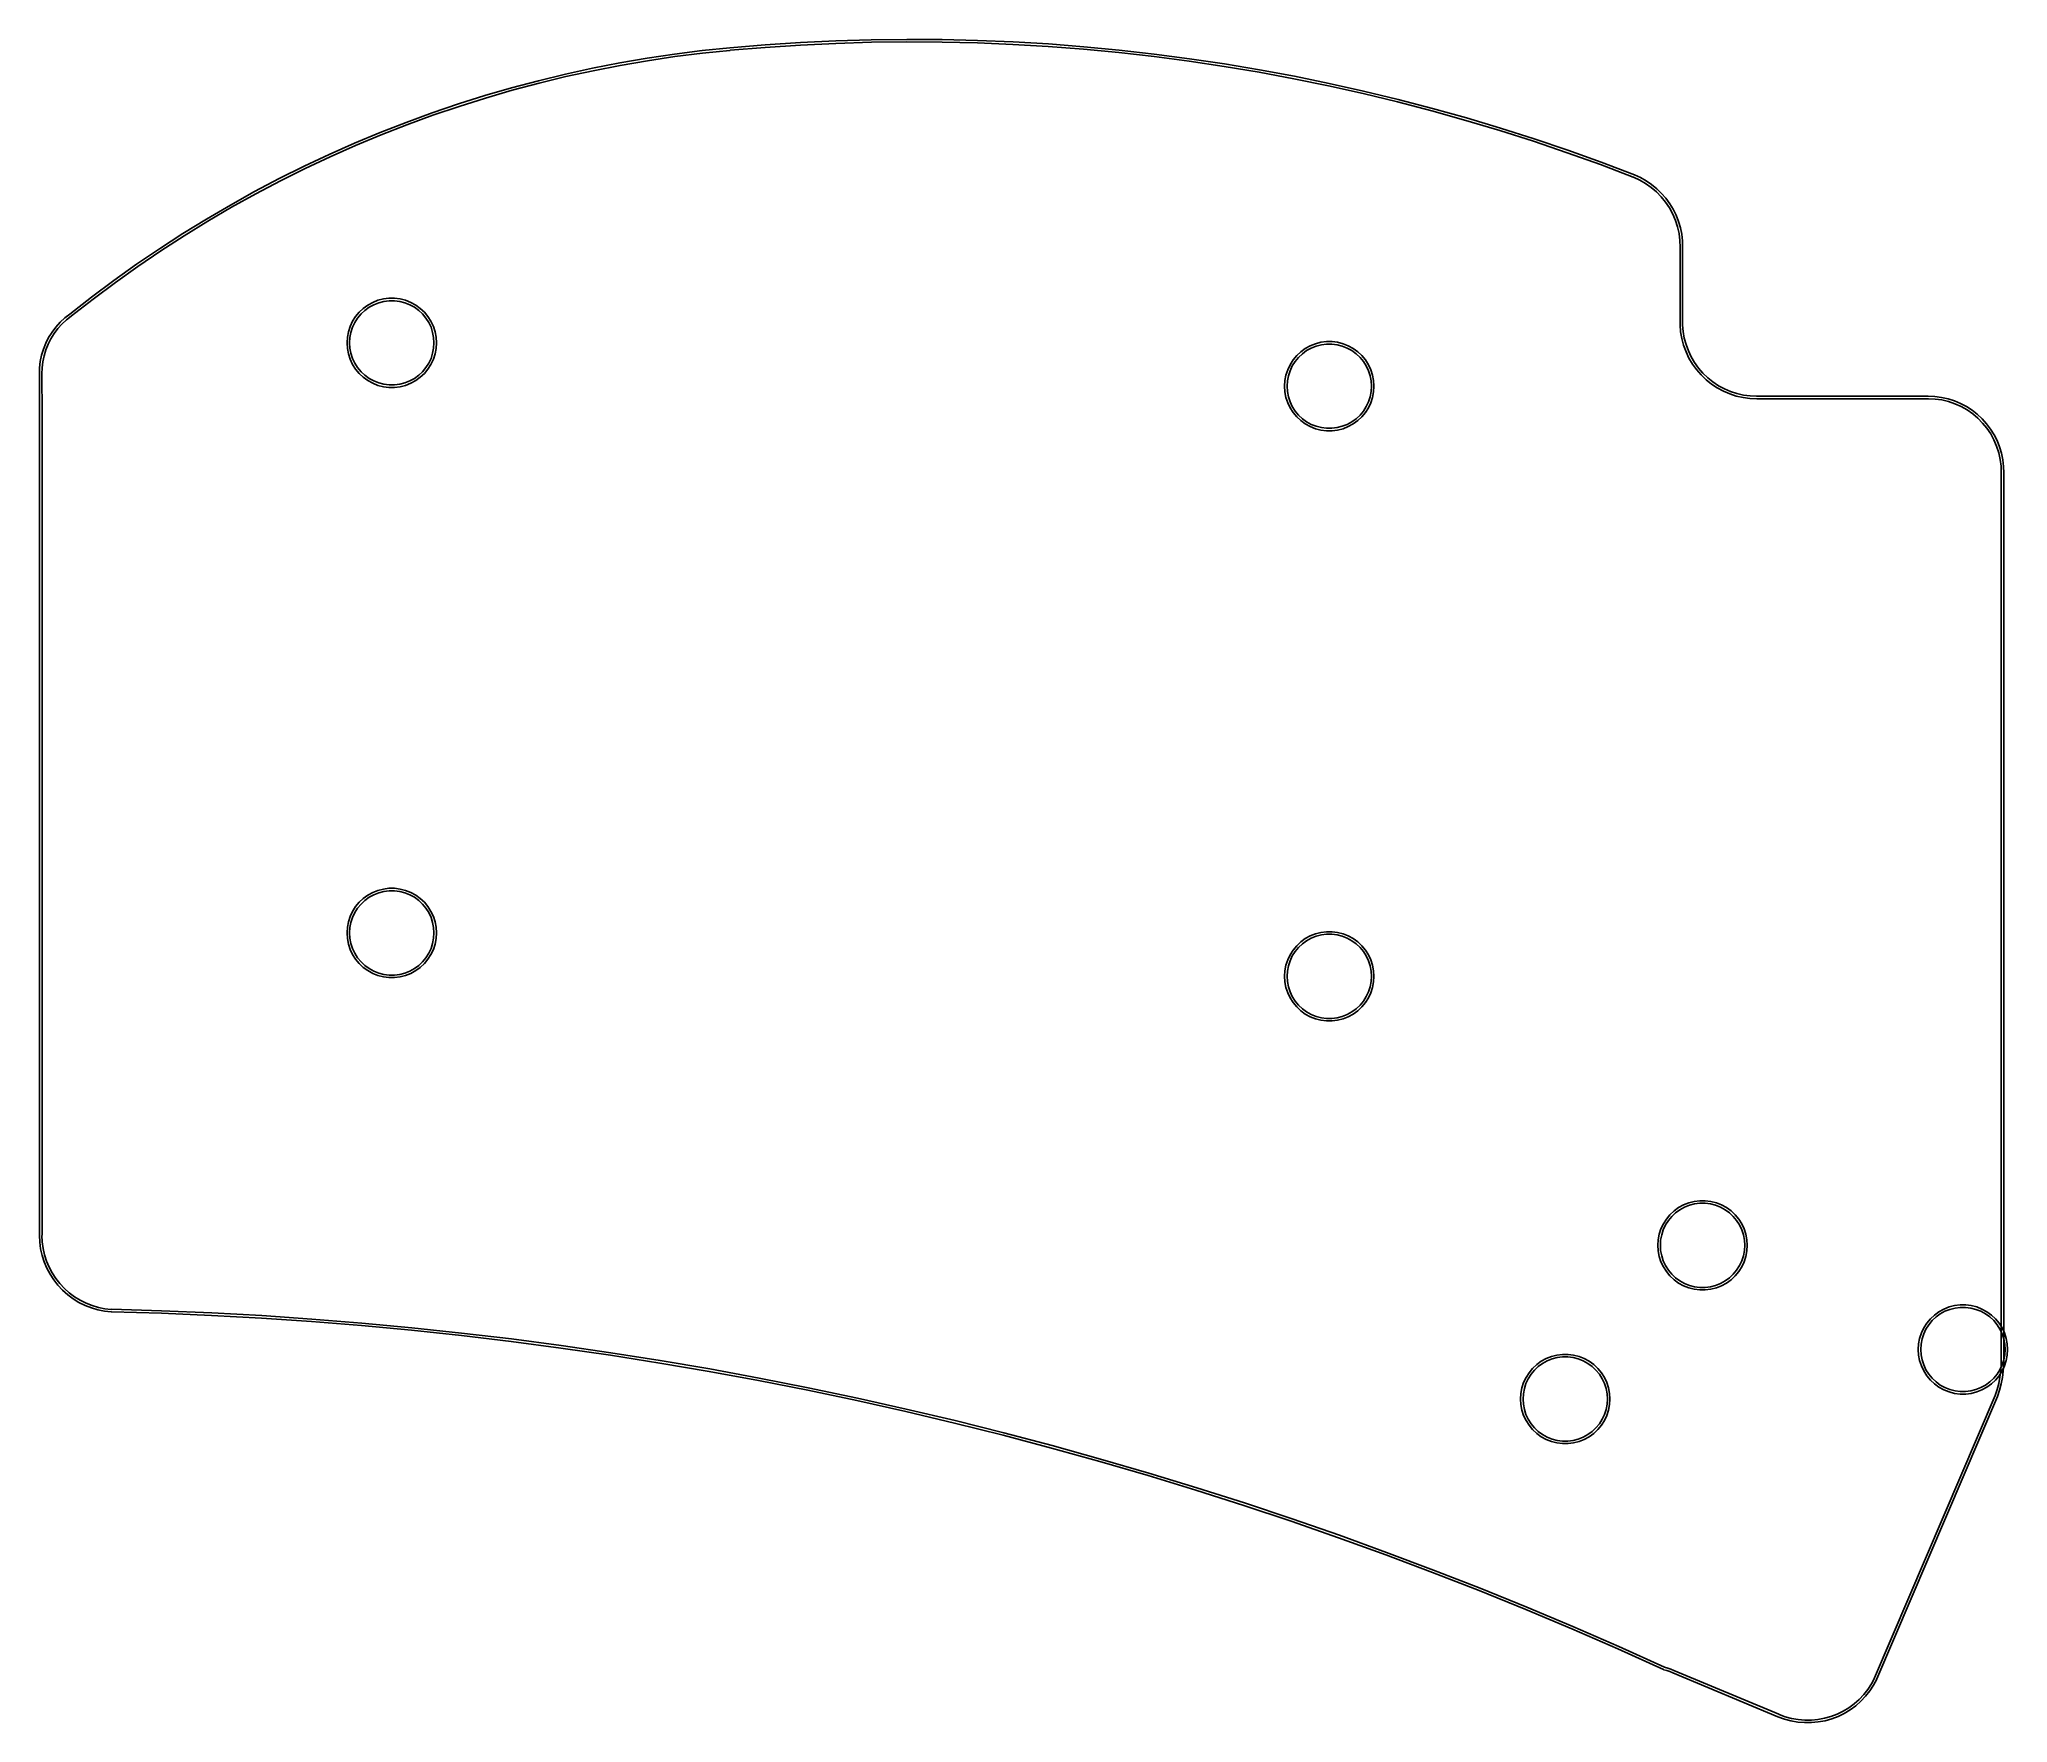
# Model space of a CAD drawing. Extents: x 89 to 202, y -135 to -38.
import ezdxf

# ---------------------------------------------------------------- set-up
doc = ezdxf.new("R2010")
doc.units = 0
doc.layers.add('BLACK', color=7, linetype='CONTINUOUS')

msp = doc.modelspace()

# ---------------------------------------------------------------- linework, layer by layer
at = {"layer": 'BLACK', "linetype": 'CONTINUOUS'}
for p, q in [((126.877, -38.6648), (128.468, -38.5003)), ((128.468, -38.5003), (130.503, -38.3303)), ((128.468, -38.5003), (128.468, -38.5003)), ((128.468, -38.5003), (128.468, -38.5003)), ((128.468, -38.5003), (128.468, -38.5003)), ((128.468, -38.5003), (128.468, -38.5003)), ((128.468, -38.5003), (128.468, -38.5003)), ((130.514, -38.4754), (128.495, -38.644)), ((130.503, -38.3303), (132.541, -38.1966)), ((132.549, -38.3419), (130.514, -38.4754)), ((132.541, -38.1966), (134.58, -38.0993)), ((134.586, -38.2447), (132.549, -38.3419)), ((134.58, -38.0993), (136.621, -38.0384)), ((136.624, -38.1838), (134.586, -38.2447)), ((136.621, -38.0384), (138.663, -38.0138)), ((138.663, -38.1593), (136.624, -38.1838)), ((138.663, -38.0138), (140.705, -38.0257)), ((140.703, -38.1711), (138.663, -38.1593)), ((142.742, -38.2194), (140.703, -38.1711)), ((140.705, -38.0257), (142.746, -38.074)), ((144.779, -38.3039), (142.742, -38.2194)), ((142.746, -38.074), (144.786, -38.1587)), ((146.815, -38.4248), (144.779, -38.3039)), ((144.786, -38.1587), (146.825, -38.2797)), ((148.848, -38.582), (146.815, -38.4248)), ((146.825, -38.2797), (148.861, -38.4371)), ((148.861, -38.4371), (150.893, -38.6308)), ((119, -40.0202), (120.563, -39.6785)), ((120.563, -39.6785), (122.133, -39.372)), ((122.159, -39.5151), (120.592, -39.821)), ((122.133, -39.372), (123.709, -39.1008)), ((123.732, -39.2445), (122.159, -39.5151)), ((123.709, -39.1008), (125.291, -38.865)), ((125.31, -39.0092), (123.732, -39.2445)), ((125.291, -38.865), (126.877, -38.6648)), ((126.894, -38.8094), (125.31, -39.0092)), ((128.468, -38.6466), (126.894, -38.8094)), ((128.482, -38.6497), (128.468, -38.6466)), ((128.495, -38.644), (128.482, -38.6497)), ((128.482, -38.6497), (128.482, -38.6497)), ((128.482, -38.6497), (128.482, -38.6497)), ((150.878, -38.7754), (148.848, -38.582)), ((152.905, -39.005), (150.878, -38.7754)), ((150.893, -38.6308), (152.922, -38.8606)), ((154.927, -39.2707), (152.905, -39.005)), ((152.922, -38.8606), (154.947, -39.1267)), ((156.944, -39.5724), (154.927, -39.2707)), ((154.947, -39.1267), (156.966, -39.4287)), ((158.955, -39.91), (156.944, -39.5724)), ((156.966, -39.4287), (158.98, -39.7668)), ((114.365, -41.2544), (115.901, -40.8083)), ((115.901, -40.8083), (117.446, -40.3969)), ((117.482, -40.5379), (115.94, -40.9485)), ((117.446, -40.3969), (119, -40.0202)), ((119.033, -40.162), (117.482, -40.5379)), ((120.592, -39.821), (119.033, -40.162)), ((160.96, -40.2834), (158.955, -39.91)), ((158.98, -39.7668), (160.988, -40.1407)), ((162.958, -40.6925), (160.96, -40.2834)), ((160.988, -40.1407), (162.988, -40.5503)), ((164.948, -41.1372), (162.958, -40.6925)), ((162.988, -40.5503), (164.981, -40.9956)), ((111.325, -42.2494), (112.839, -41.7348)), ((112.885, -41.8731), (111.373, -42.3866)), ((112.839, -41.7348), (114.365, -41.2544)), ((114.407, -41.3937), (112.885, -41.8731)), ((115.94, -40.9485), (114.407, -41.3937)), ((166.93, -41.6173), (164.948, -41.1372)), ((164.981, -40.9956), (166.966, -41.4763)), ((168.903, -42.1327), (166.93, -41.6173)), ((166.966, -41.4763), (168.941, -41.9923)), ((108.333, -43.3798), (109.823, -42.7978)), ((109.874, -42.9339), (108.387, -43.5147)), ((109.823, -42.7978), (111.325, -42.2494)), ((111.373, -42.3866), (109.874, -42.9339)), ((170.867, -42.6831), (168.903, -42.1327)), ((168.941, -41.9923), (170.907, -42.5435)), ((172.82, -43.2685), (170.867, -42.6831)), ((170.907, -42.5435), (172.863, -43.1296)), ((105.395, -44.6433), (106.857, -43.995)), ((106.914, -44.1287), (105.455, -44.7757)), ((106.857, -43.995), (108.333, -43.3798)), ((108.387, -43.5147), (106.914, -44.1287)), ((174.763, -43.8887), (172.82, -43.2685)), ((172.863, -43.1296), (174.809, -43.7505)), ((176.695, -44.5434), (174.763, -43.8887)), ((174.809, -43.7505), (176.743, -44.406)), ((102.516, -46.0375), (103.948, -45.3242)), ((103.948, -45.3242), (105.395, -44.6433)), ((105.455, -44.7757), (104.011, -45.4552)), ((178.614, -45.2324), (176.695, -44.5434)), ((176.743, -44.406), (178.664, -45.0959)), ((180.508, -45.9505), (178.614, -45.2324)), ((178.664, -45.0959), (180.574, -45.82)), ((101.101, -46.7826), (102.516, -46.0375)), ((102.582, -46.167), (101.17, -46.9106)), ((104.011, -45.4552), (102.582, -46.167)), ((180.518, -45.9594), (180.508, -45.9505)), ((180.519, -45.9594), (180.518, -45.9594)), ((180.519, -45.9598), (180.519, -45.9594)), ((180.532, -45.9605), (180.519, -45.9598)), ((180.88, -46.1211), (180.532, -45.9605)), ((180.574, -45.82), (180.574, -45.82)), ((180.574, -45.82), (180.574, -45.82)), ((180.574, -45.82), (180.574, -45.8204)), ((180.574, -45.8204), (180.575, -45.8204)), ((180.575, -45.8204), (180.921, -45.9786)), ((181.224, -46.3194), (180.88, -46.1211)), ((180.921, -45.9786), (181.253, -46.1657)), ((181.548, -46.5485), (181.224, -46.3194)), ((181.253, -46.1657), (181.567, -46.3805)), ((181.567, -46.3805), (181.862, -46.6213)), ((98.3227, -48.3674), (99.7029, -47.5594)), ((99.7029, -47.5594), (101.101, -46.7826)), ((101.17, -46.9106), (99.775, -47.6858)), ((181.849, -46.8065), (181.548, -46.5485)), ((182.126, -47.091), (181.849, -46.8065)), ((181.862, -46.6213), (182.136, -46.8865)), ((182.375, -47.3997), (182.126, -47.091)), ((182.136, -46.8865), (182.385, -47.174)), ((182.595, -47.73), (182.375, -47.3997)), ((182.385, -47.174), (182.61, -47.4818)), ((182.61, -47.4818), (182.807, -47.8076)), ((96.9609, -49.2061), (98.3227, -48.3674)), ((98.3976, -48.4921), (97.0386, -49.3291)), ((99.775, -47.6858), (98.3976, -48.4921)), ((182.783, -48.0792), (182.595, -47.73)), ((182.939, -48.4441), (182.783, -48.0792)), ((182.807, -47.8076), (182.976, -48.1491)), ((183.06, -48.8219), (182.939, -48.4441)), ((182.976, -48.1491), (183.114, -48.5037)), ((183.114, -48.5037), (183.223, -48.8689)), ((95.6183, -50.0752), (96.9609, -49.2061)), ((97.0386, -49.3291), (95.6988, -50.1965)), ((183.146, -49.2091), (183.06, -48.8219)), ((183.196, -49.6027), (183.146, -49.2091)), ((183.209, -49.9782), (183.196, -49.6027)), ((183.223, -48.8689), (183.299, -49.2419)), ((183.299, -49.2419), (183.344, -49.6202)), ((183.344, -49.6202), (183.356, -49.9998)), ((92.9934, -51.9027), (94.2956, -50.9742)), ((94.2956, -50.9742), (95.6183, -50.0752)), ((95.6988, -50.1965), (94.3788, -51.0936)), ((183.206, -49.9983), (183.209, -49.9782)), ((183.206, -49.9992), (183.206, -49.9983)), ((183.206, -49.9994), (183.206, -49.9992)), ((183.206, -50), (183.206, -49.9994)), ((183.206, -54.4656), (183.206, -50)), ((183.356, -49.9998), (183.356, -50)), ((183.356, -50), (183.356, -54.4656)), ((91.7123, -52.8601), (92.9934, -51.9027)), ((93.0792, -52.0202), (91.8008, -52.9757)), ((94.3788, -51.0936), (93.0792, -52.0202)), ((90.4531, -53.8461), (91.7123, -52.8601)), ((91.8008, -52.9757), (90.5546, -53.9515)), ((107.62, -53.3259), (107.904, -53.1701)), ((107.904, -53.1701), (108.204, -53.051)), ((108.249, -53.1891), (107.965, -53.3015)), ((108.204, -53.051), (108.517, -52.9706)), ((108.545, -53.1132), (108.249, -53.1891)), ((108.517, -52.9706), (108.838, -52.9301)), ((108.847, -53.075), (108.545, -53.1132)), ((108.838, -52.9301), (109.162, -52.9301)), ((109.153, -53.075), (108.847, -53.075)), ((109.455, -53.1132), (109.153, -53.075)), ((109.162, -52.9301), (109.483, -52.9706)), ((109.751, -53.1891), (109.455, -53.1132)), ((109.483, -52.9706), (109.796, -53.051)), ((110.035, -53.3015), (109.751, -53.1891)), ((109.796, -53.051), (110.096, -53.1701)), ((110.096, -53.1701), (110.38, -53.3259)), ((89.6505, -54.5882), (89.8969, -54.3163)), ((90.0006, -54.4191), (89.7629, -54.6814)), ((89.8969, -54.3163), (90.1664, -54.0674)), ((90.2606, -54.179), (90.0006, -54.4191)), ((90.1664, -54.0674), (90.4529, -53.8464)), ((90.5326, -53.9693), (90.2606, -54.179)), ((90.4529, -53.8464), (90.4531, -53.8461)), ((90.4531, -53.8461), (90.4531, -53.8461)), ((90.5431, -53.966), (90.5326, -53.9693)), ((90.5446, -53.9641), (90.5431, -53.966)), ((90.5469, -53.9632), (90.5446, -53.9641)), ((90.5546, -53.9515), (90.5469, -53.9632)), ((106.606, -54.5521), (106.744, -54.2595)), ((106.871, -54.3294), (106.741, -54.6055)), ((106.744, -54.2595), (106.917, -53.9865)), ((107.034, -54.0718), (106.871, -54.3294)), ((106.917, -53.9865), (107.123, -53.7373)), ((107.229, -53.8367), (107.034, -54.0718)), ((107.123, -53.7373), (107.359, -53.5159)), ((107.451, -53.6278), (107.229, -53.8367)), ((107.359, -53.5159), (107.62, -53.3259)), ((107.698, -53.4485), (107.451, -53.6278)), ((107.965, -53.3015), (107.698, -53.4485)), ((110.302, -53.4485), (110.035, -53.3015)), ((110.549, -53.6278), (110.302, -53.4485)), ((110.38, -53.3259), (110.641, -53.5159)), ((110.771, -53.8367), (110.549, -53.6278)), ((110.641, -53.5159), (110.877, -53.7373)), ((110.966, -54.0718), (110.771, -53.8367)), ((110.877, -53.7373), (111.083, -53.9865)), ((111.129, -54.3294), (110.966, -54.0718)), ((111.083, -53.9865), (111.256, -54.2595)), ((111.259, -54.6055), (111.129, -54.3294)), ((111.256, -54.2595), (111.394, -54.5521)), ((88.9319, -55.8595), (89.0684, -55.519)), ((89.0684, -55.519), (89.2346, -55.1919)), ((89.3618, -55.2638), (89.2015, -55.5793)), ((89.2346, -55.1919), (89.4291, -54.8808)), ((89.5494, -54.9637), (89.3618, -55.2638)), ((89.4291, -54.8808), (89.6505, -54.5882)), ((89.7629, -54.6814), (89.5494, -54.9637)), ((106.425, -55.5), (106.445, -55.1773)), ((106.445, -55.8227), (106.425, -55.5)), ((106.445, -55.1773), (106.506, -54.8596)), ((106.506, -54.8596), (106.606, -54.5521)), ((106.589, -55.1955), (106.57, -55.5)), ((106.57, -55.5), (106.589, -55.8045)), ((106.647, -54.8957), (106.589, -55.1955)), ((106.741, -54.6055), (106.647, -54.8957)), ((111.353, -54.8957), (111.259, -54.6055)), ((111.411, -55.1955), (111.353, -54.8957)), ((111.394, -54.5521), (111.494, -54.8596)), ((111.43, -55.5), (111.411, -55.1955)), ((111.411, -55.8045), (111.43, -55.5)), ((111.494, -54.8596), (111.555, -55.1773)), ((111.555, -55.1773), (111.575, -55.5)), ((111.575, -55.5), (111.555, -55.8227)), ((161.904, -55.6701), (162.204, -55.551)), ((162.204, -55.551), (162.517, -55.4706)), ((162.517, -55.4706), (162.838, -55.4301)), ((162.838, -55.4301), (163.162, -55.4301)), ((163.162, -55.4301), (163.483, -55.4706)), ((163.483, -55.4706), (163.796, -55.551)), ((163.796, -55.551), (164.096, -55.6701)), ((183.206, -54.4669), (183.206, -54.4656)), ((183.206, -54.4684), (183.206, -54.4669)), ((183.206, -54.4685), (183.206, -54.4684)), ((183.239, -54.8659), (183.206, -54.4685)), ((183.308, -55.2587), (183.239, -54.8659)), ((183.411, -55.6438), (183.308, -55.2587)), ((183.356, -54.4656), (183.353, -54.4817)), ((183.353, -54.4817), (183.383, -54.8473)), ((183.383, -54.8473), (183.45, -55.2272)), ((183.45, -55.2272), (183.55, -55.5996)), ((88.7097, -56.9346), (88.7518, -56.5701)), ((88.7518, -56.5701), (88.8261, -56.2108)), ((88.8261, -56.2108), (88.9319, -55.8595)), ((88.896, -56.5933), (88.8554, -56.9449)), ((88.9677, -56.2467), (88.896, -56.5933)), ((89.0698, -55.9078), (88.9677, -56.2467)), ((89.2015, -55.5793), (89.0698, -55.9078)), ((106.506, -56.1404), (106.445, -55.8227)), ((106.606, -56.4479), (106.506, -56.1404)), ((106.589, -55.8045), (106.647, -56.1043)), ((106.744, -56.7405), (106.606, -56.4479)), ((106.647, -56.1043), (106.741, -56.3945)), ((106.741, -56.3945), (106.871, -56.6706)), ((106.871, -56.6706), (107.034, -56.9282)), ((110.966, -56.9282), (111.129, -56.6706)), ((111.129, -56.6706), (111.259, -56.3945)), ((111.394, -56.4479), (111.256, -56.7405)), ((111.259, -56.3945), (111.353, -56.1043)), ((111.353, -56.1043), (111.411, -55.8045)), ((111.494, -56.1404), (111.394, -56.4479)), ((111.555, -55.8227), (111.494, -56.1404)), ((160.744, -56.7595), (160.917, -56.4865)), ((161.034, -56.5718), (160.871, -56.8294)), ((160.917, -56.4865), (161.123, -56.2373)), ((161.229, -56.3367), (161.034, -56.5718)), ((161.123, -56.2373), (161.359, -56.0159)), ((161.451, -56.1278), (161.229, -56.3367)), ((161.359, -56.0159), (161.62, -55.8259)), ((161.698, -55.9485), (161.451, -56.1278)), ((161.62, -55.8259), (161.904, -55.6701)), ((161.965, -55.8015), (161.698, -55.9485)), ((162.249, -55.6891), (161.965, -55.8015)), ((162.545, -55.6132), (162.249, -55.6891)), ((162.847, -55.575), (162.545, -55.6132)), ((163.153, -55.575), (162.847, -55.575)), ((163.455, -55.6132), (163.153, -55.575)), ((163.751, -55.6891), (163.455, -55.6132)), ((164.035, -55.8015), (163.751, -55.6891)), ((164.302, -55.9485), (164.035, -55.8015)), ((164.096, -55.6701), (164.38, -55.8259)), ((164.549, -56.1278), (164.302, -55.9485)), ((164.38, -55.8259), (164.641, -56.0159)), ((164.771, -56.3367), (164.549, -56.1278)), ((164.641, -56.0159), (164.877, -56.2373)), ((164.966, -56.5718), (164.771, -56.3367)), ((164.877, -56.2373), (165.083, -56.4865)), ((165.129, -56.8294), (164.966, -56.5718)), ((165.083, -56.4865), (165.256, -56.7595)), ((183.55, -56.018), (183.411, -55.6438)), ((183.55, -55.5996), (183.684, -55.9614)), ((183.721, -56.3781), (183.55, -56.018)), ((183.684, -55.9614), (183.849, -56.3097)), ((183.924, -56.7215), (183.721, -56.3781)), ((183.849, -56.3097), (184.046, -56.6417)), ((184.046, -56.6417), (184.271, -56.9547)), ((88.7, -57.3002), (88.7001, -57.2999)), ((88.705, -59.5775), (88.7, -57.3002)), ((88.7001, -57.2999), (88.7097, -56.9346)), ((88.8554, -56.9449), (88.8464, -57.2881)), ((88.8464, -57.2881), (88.85, -57.2986)), ((88.85, -57.2986), (88.8498, -57.2993)), ((88.8498, -57.2993), (88.85, -57.2998)), ((88.85, -57.2998), (88.855, -59.5774)), ((106.917, -57.0135), (106.744, -56.7405)), ((107.123, -57.2627), (106.917, -57.0135)), ((107.034, -56.9282), (107.229, -57.1633)), ((107.359, -57.4841), (107.123, -57.2627)), ((107.229, -57.1633), (107.451, -57.3722)), ((107.62, -57.6741), (107.359, -57.4841)), ((107.451, -57.3722), (107.698, -57.5515)), ((107.904, -57.8299), (107.62, -57.6741)), ((107.698, -57.5515), (107.965, -57.6985)), ((107.965, -57.6985), (108.249, -57.8109)), ((108.249, -57.8109), (108.545, -57.8868)), ((109.455, -57.8868), (109.751, -57.8109)), ((109.751, -57.8109), (110.035, -57.6985)), ((110.035, -57.6985), (110.302, -57.5515)), ((110.38, -57.6741), (110.096, -57.8299)), ((110.302, -57.5515), (110.549, -57.3722)), ((110.641, -57.4841), (110.38, -57.6741)), ((110.549, -57.3722), (110.771, -57.1633)), ((110.877, -57.2627), (110.641, -57.4841)), ((110.771, -57.1633), (110.966, -56.9282)), ((111.083, -57.0135), (110.877, -57.2627)), ((111.256, -56.7405), (111.083, -57.0135)), ((160.425, -58), (160.445, -57.6773)), ((160.445, -57.6773), (160.506, -57.3596)), ((160.506, -57.3596), (160.606, -57.0521)), ((160.589, -57.6955), (160.57, -58)), ((160.647, -57.3957), (160.589, -57.6955)), ((160.606, -57.0521), (160.744, -56.7595)), ((160.741, -57.1055), (160.647, -57.3957)), ((160.871, -56.8294), (160.741, -57.1055)), ((165.259, -57.1055), (165.129, -56.8294)), ((165.256, -56.7595), (165.394, -57.0521)), ((165.353, -57.3957), (165.259, -57.1055)), ((165.411, -57.6955), (165.353, -57.3957)), ((165.394, -57.0521), (165.494, -57.3596)), ((165.43, -58), (165.411, -57.6955)), ((165.494, -57.3596), (165.555, -57.6773)), ((165.555, -57.6773), (165.575, -58)), ((184.157, -57.0451), (183.924, -56.7215)), ((184.418, -57.3464), (184.157, -57.0451)), ((184.271, -56.9547), (184.524, -57.2461)), ((184.705, -57.623), (184.418, -57.3464)), ((184.524, -57.2461), (184.802, -57.5136)), ((185.016, -57.8726), (184.705, -57.623)), ((184.802, -57.5136), (185.102, -57.755)), ((185.102, -57.755), (185.424, -57.9683)), ((108.204, -57.949), (107.904, -57.8299)), ((108.517, -58.0294), (108.204, -57.949)), ((108.838, -58.0699), (108.517, -58.0294)), ((108.545, -57.8868), (108.847, -57.925)), ((109.162, -58.0699), (108.838, -58.0699)), ((108.847, -57.925), (109.153, -57.925)), ((109.153, -57.925), (109.455, -57.8868)), ((109.483, -58.0294), (109.162, -58.0699)), ((109.796, -57.949), (109.483, -58.0294)), ((110.096, -57.8299), (109.796, -57.949)), ((160.445, -58.3227), (160.425, -58)), ((160.506, -58.6404), (160.445, -58.3227)), ((160.606, -58.9479), (160.506, -58.6404)), ((160.57, -58), (160.589, -58.3045)), ((160.589, -58.3045), (160.647, -58.6043)), ((160.744, -59.2405), (160.606, -58.9479)), ((160.647, -58.6043), (160.741, -58.8945)), ((160.741, -58.8945), (160.871, -59.1706)), ((165.129, -59.1706), (165.259, -58.8945)), ((165.394, -58.9479), (165.256, -59.2405)), ((165.259, -58.8945), (165.353, -58.6043)), ((165.353, -58.6043), (165.411, -58.3045)), ((165.494, -58.6404), (165.394, -58.9479)), ((165.411, -58.3045), (165.43, -58)), ((165.555, -58.3227), (165.494, -58.6404)), ((165.575, -58), (165.555, -58.3227)), ((185.349, -58.0932), (185.016, -57.8726)), ((185.7, -58.283), (185.349, -58.0932)), ((185.424, -57.9683), (185.763, -58.1518)), ((186.066, -58.4404), (185.7, -58.283)), ((185.763, -58.1518), (186.117, -58.304)), ((186.445, -58.5641), (186.066, -58.4404)), ((186.117, -58.304), (186.484, -58.4237)), ((186.834, -58.6533), (186.445, -58.5641)), ((186.484, -58.4237), (186.86, -58.5099)), ((187.229, -58.707), (186.834, -58.6533)), ((186.86, -58.5099), (187.242, -58.5619)), ((187.627, -58.725), (187.229, -58.707)), ((187.242, -58.5619), (187.616, -58.5788)), ((187.616, -58.5788), (187.627, -58.575)), ((187.627, -58.575), (197.504, -58.575)), ((197.504, -58.725), (187.627, -58.725)), ((197.504, -58.575), (197.887, -58.5919)), ((197.504, -58.575), (197.504, -58.575)), ((197.516, -58.721), (197.504, -58.725)), ((197.504, -58.725), (197.504, -58.725)), ((197.504, -58.725), (197.504, -58.725)), ((197.896, -58.7387), (197.516, -58.721)), ((197.887, -58.5919), (198.268, -58.6425)), ((198.285, -58.7935), (197.896, -58.7387)), ((198.268, -58.6425), (198.642, -58.7264)), ((198.667, -58.8843), (198.285, -58.7935)), ((198.642, -58.7264), (199.007, -58.843)), ((199.039, -59.0105), (198.667, -58.8843)), ((199.007, -58.843), (199.361, -58.9914)), ((88.705, -106.922), (88.705, -59.5775)), ((88.855, -59.5774), (88.855, -59.5775)), ((88.855, -59.5775), (88.855, -59.5775)), ((88.855, -59.5775), (88.855, -106.922)), ((160.917, -59.5135), (160.744, -59.2405)), ((160.871, -59.1706), (161.034, -59.4282)), ((161.123, -59.7627), (160.917, -59.5135)), ((161.034, -59.4282), (161.229, -59.6633)), ((161.359, -59.9841), (161.123, -59.7627)), ((161.229, -59.6633), (161.451, -59.8722)), ((161.62, -60.1741), (161.359, -59.9841)), ((161.451, -59.8722), (161.698, -60.0515)), ((161.698, -60.0515), (161.965, -60.1985)), ((164.035, -60.1985), (164.302, -60.0515)), ((164.302, -60.0515), (164.549, -59.8722)), ((164.641, -59.9841), (164.38, -60.1741)), ((164.549, -59.8722), (164.771, -59.6633)), ((164.877, -59.7627), (164.641, -59.9841)), ((164.771, -59.6633), (164.966, -59.4282)), ((165.083, -59.5135), (164.877, -59.7627)), ((164.966, -59.4282), (165.129, -59.1706)), ((165.256, -59.2405), (165.083, -59.5135)), ((199.397, -59.1708), (199.039, -59.0105)), ((199.361, -58.9914), (199.7, -59.1705)), ((199.739, -59.3638), (199.397, -59.1708)), ((199.7, -59.1705), (200.023, -59.3787)), ((200.061, -59.5879), (199.739, -59.3638)), ((200.023, -59.3787), (200.325, -59.6146)), ((200.361, -59.8412), (200.061, -59.5879)), ((200.325, -59.6146), (200.606, -59.8762)), ((200.636, -60.1213), (200.361, -59.8412)), ((200.606, -59.8762), (200.862, -60.1615)), ((161.904, -60.3299), (161.62, -60.1741)), ((162.204, -60.449), (161.904, -60.3299)), ((161.965, -60.1985), (162.249, -60.3109)), ((162.517, -60.5294), (162.204, -60.449)), ((162.249, -60.3109), (162.545, -60.3868)), ((162.838, -60.5699), (162.517, -60.5294)), ((162.545, -60.3868), (162.847, -60.425)), ((163.162, -60.5699), (162.838, -60.5699)), ((162.847, -60.425), (163.153, -60.425)), ((163.153, -60.425), (163.455, -60.3868)), ((163.483, -60.5294), (163.162, -60.5699)), ((163.455, -60.3868), (163.751, -60.3109)), ((163.796, -60.449), (163.483, -60.5294)), ((163.751, -60.3109), (164.035, -60.1985)), ((164.096, -60.3299), (163.796, -60.449)), ((164.38, -60.1741), (164.096, -60.3299)), ((200.884, -60.4259), (200.636, -60.1213)), ((200.862, -60.1615), (201.093, -60.4684)), ((201.102, -60.7523), (200.884, -60.4259)), ((201.093, -60.4684), (201.295, -60.7943)), ((201.289, -61.0977), (201.102, -60.7523)), ((201.443, -61.459), (201.289, -61.0977)), ((201.295, -60.7943), (201.468, -61.1369)), ((201.468, -61.1369), (201.61, -61.4933)), ((201.562, -61.833), (201.443, -61.459)), ((201.646, -62.2165), (201.562, -61.833)), ((201.61, -61.4933), (201.719, -61.8609)), ((201.694, -62.6062), (201.646, -62.2165)), ((201.719, -61.8609), (201.797, -62.2367)), ((201.797, -62.2367), (201.84, -62.6179)), ((201.704, -62.9773), (201.694, -62.6062)), ((201.7, -62.9972), (201.704, -62.9773)), ((201.7, -62.9986), (201.7, -62.9972)), ((201.7, -62.9991), (201.7, -62.9986)), ((201.7, -63), (201.7, -62.9991)), ((201.7, -114), (201.7, -63)), ((201.84, -62.6179), (201.85, -62.9998)), ((201.85, -62.9998), (201.85, -63)), ((201.85, -63), (201.85, -114)), ((107.62, -87.3259), (107.904, -87.1701)), ((107.904, -87.1701), (108.204, -87.051)), ((108.249, -87.1891), (107.965, -87.3015)), ((108.204, -87.051), (108.517, -86.9706)), ((108.545, -87.1132), (108.249, -87.1891)), ((108.517, -86.9706), (108.838, -86.9301)), ((108.847, -87.075), (108.545, -87.1132)), ((108.838, -86.9301), (109.162, -86.9301)), ((109.153, -87.075), (108.847, -87.075)), ((109.455, -87.1132), (109.153, -87.075)), ((109.162, -86.9301), (109.483, -86.9706)), ((109.751, -87.1891), (109.455, -87.1132)), ((109.483, -86.9706), (109.796, -87.051)), ((110.035, -87.3015), (109.751, -87.1891)), ((109.796, -87.051), (110.096, -87.1701)), ((110.096, -87.1701), (110.38, -87.3259)), ((106.606, -88.5521), (106.744, -88.2595)), ((106.871, -88.3294), (106.741, -88.6055)), ((106.744, -88.2595), (106.917, -87.9865)), ((107.034, -88.0718), (106.871, -88.3294)), ((106.917, -87.9865), (107.123, -87.7373)), ((107.229, -87.8367), (107.034, -88.0718)), ((107.123, -87.7373), (107.359, -87.5159)), ((107.451, -87.6278), (107.229, -87.8367)), ((107.359, -87.5159), (107.62, -87.3259)), ((107.698, -87.4485), (107.451, -87.6278)), ((107.965, -87.3015), (107.698, -87.4485)), ((110.302, -87.4485), (110.035, -87.3015)), ((110.549, -87.6278), (110.302, -87.4485)), ((110.38, -87.3259), (110.641, -87.5159)), ((110.771, -87.8367), (110.549, -87.6278)), ((110.641, -87.5159), (110.877, -87.7373)), ((110.966, -88.0718), (110.771, -87.8367)), ((110.877, -87.7373), (111.083, -87.9865)), ((111.129, -88.3294), (110.966, -88.0718)), ((111.083, -87.9865), (111.256, -88.2595)), ((111.259, -88.6055), (111.129, -88.3294)), ((111.256, -88.2595), (111.394, -88.5521)), ((106.425, -89.5), (106.445, -89.1773)), ((106.445, -89.8227), (106.425, -89.5)), ((106.445, -89.1773), (106.506, -88.8596)), ((106.506, -88.8596), (106.606, -88.5521)), ((106.589, -89.1955), (106.57, -89.5)), ((106.57, -89.5), (106.589, -89.8045)), ((106.647, -88.8957), (106.589, -89.1955)), ((106.741, -88.6055), (106.647, -88.8957)), ((111.353, -88.8957), (111.259, -88.6055)), ((111.411, -89.1955), (111.353, -88.8957)), ((111.394, -88.5521), (111.494, -88.8596)), ((111.43, -89.5), (111.411, -89.1955)), ((111.411, -89.8045), (111.43, -89.5)), ((111.494, -88.8596), (111.555, -89.1773)), ((111.555, -89.1773), (111.575, -89.5)), ((111.575, -89.5), (111.555, -89.8227)), ((161.904, -89.6701), (162.204, -89.551)), ((162.204, -89.551), (162.517, -89.4706)), ((162.517, -89.4706), (162.838, -89.4301)), ((162.838, -89.4301), (163.162, -89.4301)), ((163.162, -89.4301), (163.483, -89.4706)), ((163.483, -89.4706), (163.796, -89.551)), ((163.796, -89.551), (164.096, -89.6701)), ((106.506, -90.1404), (106.445, -89.8227)), ((106.606, -90.4479), (106.506, -90.1404)), ((106.589, -89.8045), (106.647, -90.1043)), ((106.744, -90.7405), (106.606, -90.4479)), ((106.647, -90.1043), (106.741, -90.3945)), ((106.741, -90.3945), (106.871, -90.6706)), ((106.871, -90.6706), (107.034, -90.9282)), ((110.966, -90.9282), (111.129, -90.6706)), ((111.129, -90.6706), (111.259, -90.3945)), ((111.394, -90.4479), (111.256, -90.7405)), ((111.259, -90.3945), (111.353, -90.1043)), ((111.353, -90.1043), (111.411, -89.8045)), ((111.494, -90.1404), (111.394, -90.4479)), ((111.555, -89.8227), (111.494, -90.1404)), ((160.744, -90.7595), (160.917, -90.4865)), ((161.034, -90.5718), (160.871, -90.8294)), ((160.917, -90.4865), (161.123, -90.2373)), ((161.229, -90.3367), (161.034, -90.5718)), ((161.123, -90.2373), (161.359, -90.0159)), ((161.451, -90.1278), (161.229, -90.3367)), ((161.359, -90.0159), (161.62, -89.8259)), ((161.698, -89.9485), (161.451, -90.1278)), ((161.62, -89.8259), (161.904, -89.6701)), ((161.965, -89.8015), (161.698, -89.9485)), ((162.249, -89.6891), (161.965, -89.8015)), ((162.545, -89.6132), (162.249, -89.6891)), ((162.847, -89.575), (162.545, -89.6132)), ((163.153, -89.575), (162.847, -89.575)), ((163.455, -89.6132), (163.153, -89.575)), ((163.751, -89.6891), (163.455, -89.6132)), ((164.035, -89.8015), (163.751, -89.6891)), ((164.302, -89.9485), (164.035, -89.8015)), ((164.096, -89.6701), (164.38, -89.8259)), ((164.549, -90.1278), (164.302, -89.9485)), ((164.38, -89.8259), (164.641, -90.0159)), ((164.771, -90.3367), (164.549, -90.1278)), ((164.641, -90.0159), (164.877, -90.2373)), ((164.966, -90.5718), (164.771, -90.3367)), ((164.877, -90.2373), (165.083, -90.4865)), ((165.129, -90.8294), (164.966, -90.5718)), ((165.083, -90.4865), (165.256, -90.7595)), ((106.917, -91.0135), (106.744, -90.7405)), ((107.123, -91.2627), (106.917, -91.0135)), ((107.034, -90.9282), (107.229, -91.1633)), ((107.359, -91.4841), (107.123, -91.2627)), ((107.229, -91.1633), (107.451, -91.3722)), ((107.62, -91.6741), (107.359, -91.4841)), ((107.451, -91.3722), (107.698, -91.5515)), ((107.904, -91.8299), (107.62, -91.6741)), ((107.698, -91.5515), (107.965, -91.6985)), ((108.204, -91.949), (107.904, -91.8299)), ((107.965, -91.6985), (108.249, -91.8109)), ((108.249, -91.8109), (108.545, -91.8868)), ((109.455, -91.8868), (109.751, -91.8109)), ((109.751, -91.8109), (110.035, -91.6985)), ((110.096, -91.8299), (109.796, -91.949)), ((110.035, -91.6985), (110.302, -91.5515)), ((110.38, -91.6741), (110.096, -91.8299)), ((110.302, -91.5515), (110.549, -91.3722)), ((110.641, -91.4841), (110.38, -91.6741)), ((110.549, -91.3722), (110.771, -91.1633)), ((110.877, -91.2627), (110.641, -91.4841)), ((110.771, -91.1633), (110.966, -90.9282)), ((111.083, -91.0135), (110.877, -91.2627)), ((111.256, -90.7405), (111.083, -91.0135)), ((160.425, -92), (160.445, -91.6773)), ((160.445, -91.6773), (160.506, -91.3596)), ((160.506, -91.3596), (160.606, -91.0521)), ((160.589, -91.6955), (160.57, -92)), ((160.647, -91.3957), (160.589, -91.6955)), ((160.606, -91.0521), (160.744, -90.7595)), ((160.741, -91.1055), (160.647, -91.3957)), ((160.871, -90.8294), (160.741, -91.1055)), ((165.259, -91.1055), (165.129, -90.8294)), ((165.256, -90.7595), (165.394, -91.0521)), ((165.353, -91.3957), (165.259, -91.1055)), ((165.411, -91.6955), (165.353, -91.3957)), ((165.394, -91.0521), (165.494, -91.3596)), ((165.43, -92), (165.411, -91.6955)), ((165.494, -91.3596), (165.555, -91.6773)), ((165.555, -91.6773), (165.575, -92)), ((108.517, -92.0294), (108.204, -91.949)), ((108.838, -92.0699), (108.517, -92.0294)), ((108.545, -91.8868), (108.847, -91.925)), ((109.162, -92.0699), (108.838, -92.0699)), ((108.847, -91.925), (109.153, -91.925)), ((109.153, -91.925), (109.455, -91.8868)), ((109.483, -92.0294), (109.162, -92.0699)), ((109.796, -91.949), (109.483, -92.0294)), ((160.445, -92.3227), (160.425, -92)), ((160.506, -92.6404), (160.445, -92.3227)), ((160.606, -92.9479), (160.506, -92.6404)), ((160.57, -92), (160.589, -92.3045)), ((160.589, -92.3045), (160.647, -92.6043)), ((160.744, -93.2405), (160.606, -92.9479)), ((160.647, -92.6043), (160.741, -92.8945)), ((160.741, -92.8945), (160.871, -93.1706)), ((165.129, -93.1706), (165.259, -92.8945)), ((165.394, -92.9479), (165.256, -93.2405)), ((165.259, -92.8945), (165.353, -92.6043)), ((165.353, -92.6043), (165.411, -92.3045)), ((165.494, -92.6404), (165.394, -92.9479)), ((165.411, -92.3045), (165.43, -92)), ((165.555, -92.3227), (165.494, -92.6404)), ((165.575, -92), (165.555, -92.3227)), ((160.917, -93.5135), (160.744, -93.2405)), ((160.871, -93.1706), (161.034, -93.4282)), ((161.123, -93.7627), (160.917, -93.5135)), ((161.034, -93.4282), (161.229, -93.6633)), ((161.359, -93.9841), (161.123, -93.7627)), ((161.229, -93.6633), (161.451, -93.8722)), ((161.62, -94.1741), (161.359, -93.9841)), ((161.451, -93.8722), (161.698, -94.0515)), ((161.698, -94.0515), (161.965, -94.1985)), ((164.035, -94.1985), (164.302, -94.0515)), ((164.302, -94.0515), (164.549, -93.8722)), ((164.641, -93.9841), (164.38, -94.1741)), ((164.549, -93.8722), (164.771, -93.6633)), ((164.877, -93.7627), (164.641, -93.9841)), ((164.771, -93.6633), (164.966, -93.4282)), ((165.083, -93.5135), (164.877, -93.7627)), ((164.966, -93.4282), (165.129, -93.1706)), ((165.256, -93.2405), (165.083, -93.5135)), ((161.904, -94.3299), (161.62, -94.1741)), ((162.204, -94.449), (161.904, -94.3299)), ((161.965, -94.1985), (162.249, -94.3109)), ((162.517, -94.5294), (162.204, -94.449)), ((162.249, -94.3109), (162.545, -94.3868)), ((162.838, -94.5699), (162.517, -94.5294)), ((162.545, -94.3868), (162.847, -94.425)), ((163.162, -94.5699), (162.838, -94.5699)), ((162.847, -94.425), (163.153, -94.425)), ((163.153, -94.425), (163.455, -94.3868)), ((163.483, -94.5294), (163.162, -94.5699)), ((163.455, -94.3868), (163.751, -94.3109)), ((163.796, -94.449), (163.483, -94.5294)), ((163.751, -94.3109), (164.035, -94.1985)), ((164.096, -94.3299), (163.796, -94.449)), ((164.38, -94.1741), (164.096, -94.3299)), ((182.859, -105.516), (183.12, -105.326)), ((183.12, -105.326), (183.404, -105.17)), ((183.465, -105.301), (183.198, -105.448)), ((183.404, -105.17), (183.704, -105.051)), ((183.749, -105.189), (183.465, -105.301)), ((183.704, -105.051), (184.017, -104.971)), ((184.045, -105.113), (183.749, -105.189)), ((184.017, -104.971), (184.338, -104.93)), ((184.347, -105.075), (184.045, -105.113)), ((184.338, -104.93), (184.662, -104.93)), ((184.653, -105.075), (184.347, -105.075)), ((184.955, -105.113), (184.653, -105.075)), ((184.662, -104.93), (184.983, -104.971)), ((185.251, -105.189), (184.955, -105.113)), ((184.983, -104.971), (185.296, -105.051)), ((185.535, -105.301), (185.251, -105.189)), ((185.296, -105.051), (185.596, -105.17)), ((185.802, -105.448), (185.535, -105.301)), ((185.596, -105.17), (185.88, -105.326)), ((185.88, -105.326), (186.141, -105.516)), ((182.006, -106.86), (182.106, -106.552)), ((182.106, -106.552), (182.244, -106.259)), ((182.371, -106.329), (182.241, -106.606)), ((182.244, -106.259), (182.417, -105.986)), ((182.534, -106.072), (182.371, -106.329)), ((182.417, -105.986), (182.623, -105.737)), ((182.729, -105.837), (182.534, -106.072)), ((182.623, -105.737), (182.859, -105.516)), ((182.951, -105.628), (182.729, -105.837)), ((183.198, -105.448), (182.951, -105.628)), ((186.049, -105.628), (185.802, -105.448)), ((186.271, -105.837), (186.049, -105.628)), ((186.141, -105.516), (186.377, -105.737)), ((186.466, -106.072), (186.271, -105.837)), ((186.377, -105.737), (186.583, -105.986)), ((186.629, -106.329), (186.466, -106.072)), ((186.583, -105.986), (186.756, -106.259)), ((186.759, -106.606), (186.629, -106.329)), ((186.756, -106.259), (186.894, -106.552)), ((186.894, -106.552), (186.994, -106.86)), ((88.7224, -107.313), (88.705, -106.922)), ((88.7743, -107.702), (88.7224, -107.313)), ((88.8604, -108.084), (88.7743, -107.702)), ((88.855, -106.922), (88.8517, -106.941)), ((88.8517, -106.941), (88.8676, -107.3)), ((88.8676, -107.3), (88.9178, -107.676)), ((88.9178, -107.676), (89.0011, -108.046)), ((181.925, -107.5), (181.945, -107.177)), ((181.945, -107.823), (181.925, -107.5)), ((181.945, -107.177), (182.006, -106.86)), ((182.089, -107.195), (182.07, -107.5)), ((182.07, -107.5), (182.089, -107.805)), ((182.147, -106.896), (182.089, -107.195)), ((182.241, -106.606), (182.147, -106.896)), ((186.853, -106.896), (186.759, -106.606)), ((186.911, -107.195), (186.853, -106.896)), ((186.93, -107.5), (186.911, -107.195)), ((186.911, -107.805), (186.93, -107.5)), ((186.994, -106.86), (187.055, -107.177)), ((187.055, -107.177), (187.075, -107.5)), ((187.075, -107.5), (187.055, -107.823)), ((88.9801, -108.457), (88.8604, -108.084)), ((89.1322, -108.819), (88.9801, -108.457)), ((89.0011, -108.046), (89.1168, -108.407)), ((89.1168, -108.407), (89.264, -108.756)), ((89.3158, -109.165), (89.1322, -108.819)), ((89.264, -108.756), (89.4415, -109.091)), ((182.006, -108.14), (181.945, -107.823)), ((182.106, -108.448), (182.006, -108.14)), ((182.089, -107.805), (182.147, -108.104)), ((182.244, -108.741), (182.106, -108.448)), ((182.147, -108.104), (182.241, -108.394)), ((182.241, -108.394), (182.371, -108.671)), ((182.417, -109.014), (182.244, -108.741)), ((182.371, -108.671), (182.534, -108.928)), ((186.466, -108.928), (186.629, -108.671)), ((186.756, -108.741), (186.583, -109.014)), ((186.629, -108.671), (186.759, -108.394)), ((186.894, -108.448), (186.756, -108.741)), ((186.759, -108.394), (186.853, -108.104)), ((186.853, -108.104), (186.911, -107.805)), ((186.994, -108.14), (186.894, -108.448)), ((187.055, -107.823), (186.994, -108.14)), ((89.5293, -109.494), (89.3158, -109.165)), ((89.4415, -109.091), (89.6479, -109.409)), ((89.771, -109.802), (89.5293, -109.494)), ((89.6479, -109.409), (89.8817, -109.707)), ((90.0391, -110.088), (89.771, -109.802)), ((89.8817, -109.707), (90.141, -109.984)), ((182.623, -109.263), (182.417, -109.014)), ((182.534, -108.928), (182.729, -109.163)), ((182.859, -109.484), (182.623, -109.263)), ((182.729, -109.163), (182.951, -109.372)), ((183.12, -109.674), (182.859, -109.484)), ((182.951, -109.372), (183.198, -109.552)), ((183.404, -109.83), (183.12, -109.674)), ((183.198, -109.552), (183.465, -109.699)), ((183.704, -109.949), (183.404, -109.83)), ((183.465, -109.699), (183.749, -109.811)), ((184.017, -110.029), (183.704, -109.949)), ((183.749, -109.811), (184.045, -109.887)), ((184.045, -109.887), (184.347, -109.925)), ((184.347, -109.925), (184.653, -109.925)), ((184.653, -109.925), (184.955, -109.887)), ((184.955, -109.887), (185.251, -109.811)), ((185.296, -109.949), (184.983, -110.029)), ((185.251, -109.811), (185.535, -109.699)), ((185.596, -109.83), (185.296, -109.949)), ((185.535, -109.699), (185.802, -109.552)), ((185.88, -109.674), (185.596, -109.83)), ((185.802, -109.552), (186.049, -109.372)), ((186.141, -109.484), (185.88, -109.674)), ((186.049, -109.372), (186.271, -109.163)), ((186.377, -109.263), (186.141, -109.484)), ((186.271, -109.163), (186.466, -108.928)), ((186.583, -109.014), (186.377, -109.263)), ((90.3315, -110.349), (90.0391, -110.088)), ((90.141, -109.984), (90.4237, -110.236)), ((90.6458, -110.583), (90.3315, -110.349)), ((90.4237, -110.236), (90.7276, -110.463)), ((90.9796, -110.789), (90.6458, -110.583)), ((90.7276, -110.463), (91.0504, -110.661)), ((91.3302, -110.964), (90.9796, -110.789)), ((91.0504, -110.661), (91.3895, -110.831)), ((91.695, -111.107), (91.3302, -110.964)), ((91.3895, -110.831), (91.7423, -110.97)), ((92.0711, -111.218), (91.695, -111.107)), ((91.7423, -110.97), (92.106, -111.076)), ((92.106, -111.076), (92.4777, -111.151)), ((184.338, -110.07), (184.017, -110.029)), ((184.662, -110.07), (184.338, -110.07)), ((184.983, -110.029), (184.662, -110.07)), ((198.404, -111.17), (198.704, -111.051)), ((198.704, -111.051), (199.017, -110.971)), ((199.017, -110.971), (199.338, -110.93)), ((199.347, -111.075), (199.045, -111.113)), ((199.338, -110.93), (199.662, -110.93)), ((199.653, -111.075), (199.347, -111.075)), ((199.955, -111.113), (199.653, -111.075)), ((199.662, -110.93), (199.983, -110.971)), ((199.983, -110.971), (200.296, -111.051)), ((200.296, -111.051), (200.596, -111.17)), ((92.4555, -111.295), (92.0711, -111.218)), ((92.8451, -111.337), (92.4555, -111.295)), ((92.4777, -111.151), (92.8419, -111.191)), ((92.8419, -111.191), (92.8517, -111.188)), ((92.8467, -111.337), (92.8451, -111.337)), ((92.8451, -111.337), (92.8451, -111.337)), ((92.8482, -111.338), (92.8467, -111.337)), ((92.8622, -111.333), (92.8482, -111.338)), ((92.8517, -111.188), (92.8517, -111.188)), ((92.8517, -111.188), (95.7394, -111.273)), ((95.7342, -111.418), (92.8622, -111.333)), ((98.6188, -111.54), (95.7342, -111.418)), ((95.7394, -111.273), (98.6259, -111.395)), ((101.502, -111.698), (98.6188, -111.54)), ((98.6259, -111.395), (101.511, -111.553)), ((104.382, -111.894), (101.502, -111.698)), ((101.511, -111.553), (104.393, -111.749)), ((107.26, -112.125), (104.382, -111.894)), ((104.393, -111.749), (107.273, -111.981)), ((110.135, -112.394), (107.26, -112.125)), ((107.273, -111.981), (110.149, -112.249)), ((197.244, -112.259), (197.417, -111.986)), ((197.534, -112.072), (197.371, -112.329)), ((197.417, -111.986), (197.623, -111.737)), ((197.729, -111.837), (197.534, -112.072)), ((197.623, -111.737), (197.859, -111.516)), ((197.951, -111.628), (197.729, -111.837)), ((197.859, -111.516), (198.12, -111.326)), ((198.198, -111.448), (197.951, -111.628)), ((198.12, -111.326), (198.404, -111.17)), ((198.465, -111.301), (198.198, -111.448)), ((198.749, -111.189), (198.465, -111.301)), ((199.045, -111.113), (198.749, -111.189)), ((200.251, -111.189), (199.955, -111.113)), ((200.535, -111.301), (200.251, -111.189)), ((200.802, -111.448), (200.535, -111.301)), ((200.596, -111.17), (200.88, -111.326)), ((201.049, -111.628), (200.802, -111.448)), ((200.88, -111.326), (201.141, -111.516)), ((201.271, -111.837), (201.049, -111.628)), ((201.141, -111.516), (201.377, -111.737)), ((201.466, -112.072), (201.271, -111.837)), ((201.377, -111.737), (201.583, -111.986)), ((201.629, -112.329), (201.466, -112.072)), ((201.583, -111.986), (201.756, -112.259)), ((113.006, -112.699), (110.135, -112.394)), ((110.149, -112.249), (113.022, -112.554)), ((115.873, -113.04), (113.006, -112.699)), ((113.022, -112.554), (115.891, -112.896)), ((118.735, -113.418), (115.873, -113.04)), ((115.891, -112.896), (118.755, -113.274)), ((118.755, -113.274), (121.614, -113.688)), ((196.925, -113.5), (196.945, -113.177)), ((196.945, -113.177), (197.006, -112.86)), ((197.006, -112.86), (197.106, -112.552)), ((197.089, -113.195), (197.07, -113.5)), ((197.147, -112.896), (197.089, -113.195)), ((197.106, -112.552), (197.244, -112.259)), ((197.241, -112.606), (197.147, -112.896)), ((197.371, -112.329), (197.241, -112.606)), ((201.759, -112.606), (201.629, -112.329)), ((201.756, -112.259), (201.894, -112.552)), ((201.853, -112.896), (201.759, -112.606)), ((201.911, -113.195), (201.853, -112.896)), ((201.894, -112.552), (201.994, -112.86)), ((201.93, -113.5), (201.911, -113.195)), ((201.994, -112.86), (202.055, -113.177)), ((202.055, -113.177), (202.075, -113.5)), ((121.592, -113.832), (118.735, -113.418)), ((124.444, -114.282), (121.592, -113.832)), ((121.614, -113.688), (124.468, -114.139)), ((127.29, -114.769), (124.444, -114.282)), ((124.468, -114.139), (127.315, -114.625)), ((174.714, -114.593), (174.95, -114.372)), ((175.042, -114.484), (174.82, -114.693)), ((174.95, -114.372), (175.211, -114.182)), ((175.289, -114.304), (175.042, -114.484)), ((175.211, -114.182), (175.495, -114.026)), ((175.557, -114.157), (175.289, -114.304)), ((175.495, -114.026), (175.795, -113.907)), ((175.84, -114.045), (175.557, -114.157)), ((175.795, -113.907), (176.109, -113.826)), ((176.136, -113.969), (175.84, -114.045)), ((176.109, -113.826), (176.429, -113.786)), ((176.439, -113.931), (176.136, -113.969)), ((176.429, -113.786), (176.753, -113.786)), ((176.744, -113.931), (176.439, -113.931)), ((177.046, -113.969), (176.744, -113.931)), ((176.753, -113.786), (177.074, -113.826)), ((177.342, -114.045), (177.046, -113.969)), ((177.074, -113.826), (177.387, -113.907)), ((177.626, -114.157), (177.342, -114.045)), ((177.387, -113.907), (177.687, -114.026)), ((177.893, -114.304), (177.626, -114.157)), ((177.687, -114.026), (177.971, -114.182)), ((178.14, -114.484), (177.893, -114.304)), ((177.971, -114.182), (178.232, -114.372)), ((178.362, -114.693), (178.14, -114.484)), ((178.232, -114.372), (178.468, -114.593)), ((196.945, -113.823), (196.925, -113.5)), ((197.006, -114.14), (196.945, -113.823)), ((197.106, -114.448), (197.006, -114.14)), ((197.07, -113.5), (197.089, -113.805)), ((197.089, -113.805), (197.147, -114.104)), ((197.244, -114.741), (197.106, -114.448)), ((197.147, -114.104), (197.241, -114.394)), ((197.241, -114.394), (197.371, -114.671)), ((201.629, -114.671), (201.759, -114.394)), ((201.68, -114.734), (201.703, -114.368)), ((201.7, -114.001), (201.7, -114)), ((201.7, -114.002), (201.7, -114.001)), ((201.703, -114.01), (201.7, -114.002)), ((201.703, -114.368), (201.703, -114.01)), ((201.894, -114.448), (201.756, -114.741)), ((201.759, -114.394), (201.853, -114.104)), ((201.85, -114.373), (201.826, -114.748)), ((201.85, -114), (201.85, -114)), ((201.85, -114), (201.85, -114.373)), ((201.853, -114.104), (201.911, -113.805)), ((201.994, -114.14), (201.894, -114.448)), ((201.911, -113.805), (201.93, -113.5)), ((202.055, -113.823), (201.994, -114.14)), ((202.075, -113.5), (202.055, -113.823)), ((130.129, -115.291), (127.29, -114.769)), ((127.315, -114.625), (130.157, -115.148)), ((132.962, -115.85), (130.129, -115.291)), ((130.157, -115.148), (132.991, -115.708)), ((174.097, -115.715), (174.197, -115.408)), ((174.197, -115.408), (174.335, -115.115)), ((174.332, -115.461), (174.238, -115.752)), ((174.462, -115.185), (174.332, -115.461)), ((174.335, -115.115), (174.508, -114.842)), ((174.625, -114.928), (174.462, -115.185)), ((174.508, -114.842), (174.714, -114.593)), ((174.82, -114.693), (174.625, -114.928)), ((178.557, -114.928), (178.362, -114.693)), ((178.468, -114.593), (178.674, -114.842)), ((178.72, -115.185), (178.557, -114.928)), ((178.674, -114.842), (178.848, -115.115)), ((178.85, -115.461), (178.72, -115.185)), ((178.848, -115.115), (178.985, -115.408)), ((178.945, -115.752), (178.85, -115.461)), ((178.985, -115.408), (179.085, -115.715)), ((197.417, -115.014), (197.244, -114.741)), ((197.371, -114.671), (197.534, -114.928)), ((197.623, -115.263), (197.417, -115.014)), ((197.534, -114.928), (197.729, -115.163)), ((197.859, -115.484), (197.623, -115.263)), ((197.729, -115.163), (197.951, -115.372)), ((198.12, -115.674), (197.859, -115.484)), ((197.951, -115.372), (198.198, -115.552)), ((198.198, -115.552), (198.465, -115.699)), ((200.535, -115.699), (200.802, -115.552)), ((200.802, -115.552), (201.049, -115.372)), ((201.141, -115.484), (200.88, -115.674)), ((201.049, -115.372), (201.271, -115.163)), ((201.377, -115.263), (201.141, -115.484)), ((201.271, -115.163), (201.466, -114.928)), ((201.583, -115.014), (201.377, -115.263)), ((201.466, -114.928), (201.629, -114.671)), ((201.472, -115.811), (201.564, -115.457)), ((201.564, -115.457), (201.633, -115.097)), ((201.756, -114.741), (201.583, -115.014)), ((201.708, -115.489), (201.613, -115.853)), ((201.633, -115.097), (201.68, -114.734)), ((201.779, -115.12), (201.708, -115.489)), ((201.826, -114.748), (201.779, -115.12)), ((135.787, -116.445), (132.962, -115.85)), ((132.991, -115.708), (135.818, -116.303)), ((138.605, -117.075), (135.787, -116.445)), ((135.818, -116.303), (138.637, -116.934)), ((174.016, -116.356), (174.036, -116.033)), ((174.036, -116.679), (174.016, -116.356)), ((174.036, -116.033), (174.097, -115.715)), ((174.097, -116.996), (174.036, -116.679)), ((174.18, -116.051), (174.161, -116.356)), ((174.161, -116.356), (174.18, -116.66)), ((174.238, -115.752), (174.18, -116.051)), ((174.18, -116.66), (174.238, -116.96)), ((179.002, -116.051), (178.945, -115.752)), ((178.945, -116.96), (179.002, -116.66)), ((179.021, -116.356), (179.002, -116.051)), ((179.002, -116.66), (179.021, -116.356)), ((179.085, -115.715), (179.146, -116.033)), ((179.146, -116.679), (179.085, -116.996)), ((179.146, -116.033), (179.166, -116.356)), ((179.166, -116.356), (179.146, -116.679)), ((194.406, -132.429), (201.356, -116.154)), ((201.494, -116.213), (194.544, -132.488)), ((198.404, -115.83), (198.12, -115.674)), ((198.704, -115.949), (198.404, -115.83)), ((198.465, -115.699), (198.749, -115.811)), ((199.017, -116.029), (198.704, -115.949)), ((198.749, -115.811), (199.045, -115.887)), ((199.338, -116.07), (199.017, -116.029)), ((199.045, -115.887), (199.347, -115.925)), ((199.662, -116.07), (199.338, -116.07)), ((199.347, -115.925), (199.653, -115.925)), ((199.653, -115.925), (199.955, -115.887)), ((199.983, -116.029), (199.662, -116.07)), ((199.955, -115.887), (200.251, -115.811)), ((200.296, -115.949), (199.983, -116.029)), ((200.251, -115.811), (200.535, -115.699)), ((200.596, -115.83), (200.296, -115.949)), ((200.88, -115.674), (200.596, -115.83)), ((201.356, -116.154), (201.362, -116.145)), ((201.362, -116.145), (201.472, -115.811)), ((201.495, -116.209), (201.494, -116.211)), ((201.494, -116.211), (201.494, -116.213)), ((201.613, -115.853), (201.495, -116.209)), ((201.495, -116.209), (201.495, -116.209)), ((141.414, -117.742), (138.605, -117.075)), ((138.637, -116.934), (141.448, -117.601)), ((144.214, -118.444), (141.414, -117.742)), ((141.448, -117.601), (144.251, -118.303)), ((174.197, -117.304), (174.097, -116.996)), ((174.335, -117.596), (174.197, -117.304)), ((174.238, -116.96), (174.332, -117.25)), ((174.332, -117.25), (174.462, -117.526)), ((174.508, -117.869), (174.335, -117.596)), ((174.462, -117.526), (174.625, -117.784)), ((174.714, -118.119), (174.508, -117.869)), ((174.625, -117.784), (174.82, -118.019)), ((178.362, -118.019), (178.557, -117.784)), ((178.674, -117.869), (178.468, -118.119)), ((178.557, -117.784), (178.72, -117.526)), ((178.848, -117.596), (178.674, -117.869)), ((178.72, -117.526), (178.85, -117.25)), ((178.985, -117.304), (178.848, -117.596)), ((178.85, -117.25), (178.945, -116.96)), ((179.085, -116.996), (178.985, -117.304)), ((147.006, -119.181), (144.214, -118.444)), ((144.251, -118.303), (147.044, -119.041)), ((147.044, -119.041), (149.827, -119.815)), ((174.95, -118.34), (174.714, -118.119)), ((174.82, -118.019), (175.042, -118.228)), ((175.211, -118.53), (174.95, -118.34)), ((175.042, -118.228), (175.289, -118.407)), ((175.495, -118.686), (175.211, -118.53)), ((175.289, -118.407), (175.557, -118.554)), ((175.795, -118.805), (175.495, -118.686)), ((175.557, -118.554), (175.84, -118.667)), ((176.109, -118.885), (175.795, -118.805)), ((175.84, -118.667), (176.136, -118.743)), ((176.429, -118.926), (176.109, -118.885)), ((176.136, -118.743), (176.439, -118.781)), ((176.753, -118.926), (176.429, -118.926)), ((176.439, -118.781), (176.744, -118.781)), ((176.744, -118.781), (177.046, -118.743)), ((177.074, -118.885), (176.753, -118.926)), ((177.046, -118.743), (177.342, -118.667)), ((177.387, -118.805), (177.074, -118.885)), ((177.342, -118.667), (177.626, -118.554)), ((177.687, -118.686), (177.387, -118.805)), ((177.626, -118.554), (177.893, -118.407)), ((177.971, -118.53), (177.687, -118.686)), ((177.893, -118.407), (178.14, -118.228)), ((178.232, -118.34), (177.971, -118.53)), ((178.14, -118.228), (178.362, -118.019)), ((178.468, -118.119), (178.232, -118.34)), ((149.788, -119.954), (147.006, -119.181)), ((152.559, -120.763), (149.788, -119.954)), ((149.827, -119.815), (152.601, -120.623)), ((155.32, -121.606), (152.559, -120.763)), ((152.601, -120.623), (155.364, -121.467)), ((158.071, -122.485), (155.32, -121.606)), ((155.364, -121.467), (158.116, -122.347)), ((158.116, -122.347), (160.856, -123.261)), ((160.81, -123.398), (158.071, -122.485)), ((163.537, -124.346), (160.81, -123.398)), ((160.856, -123.261), (163.585, -124.209)), ((166.251, -125.329), (163.537, -124.346)), ((163.585, -124.209), (166.302, -125.193)), ((168.953, -126.346), (166.251, -125.329)), ((166.302, -125.193), (169.006, -126.211)), ((171.642, -127.398), (168.953, -126.346)), ((169.006, -126.211), (171.696, -127.263)), ((174.318, -128.483), (171.642, -127.398)), ((171.696, -127.263), (174.373, -128.349)), ((176.979, -129.603), (174.318, -128.483)), ((174.373, -128.349), (177.036, -129.469)), ((179.626, -130.756), (176.979, -129.603)), ((177.036, -129.469), (179.685, -130.623)), ((182.245, -131.937), (179.626, -130.756)), ((179.685, -130.623), (182.313, -131.808)), ((182.256, -131.947), (182.245, -131.937)), ((182.262, -131.948), (182.256, -131.947)), ((182.268, -131.951), (182.262, -131.948)), ((182.271, -131.951), (182.268, -131.951)), ((182.447, -132.003), (182.271, -131.951)), ((182.313, -131.808), (182.493, -131.861)), ((182.625, -132.064), (182.447, -132.003)), ((182.493, -131.861), (182.676, -131.924)), ((182.794, -132.13), (182.625, -132.064)), ((182.676, -131.924), (182.856, -131.995)), ((182.799, -132.133), (182.794, -132.13)), ((188.843, -134.663), (182.799, -132.133)), ((182.799, -132.133), (182.799, -132.133)), ((182.799, -132.133), (182.799, -132.133)), ((182.856, -131.995), (182.856, -131.995)), ((182.856, -131.995), (182.856, -131.995)), ((182.856, -131.995), (188.901, -134.524)), ((194.231, -132.766), (194.405, -132.439)), ((194.542, -132.491), (194.356, -132.84)), ((194.405, -132.439), (194.406, -132.429)), ((194.543, -132.49), (194.542, -132.491)), ((194.542, -132.491), (194.542, -132.491)), ((194.544, -132.488), (194.543, -132.49)), ((193.232, -133.916), (193.52, -133.663)), ((193.621, -133.768), (193.324, -134.029)), ((193.52, -133.663), (193.783, -133.386)), ((193.893, -133.481), (193.621, -133.768)), ((193.783, -133.386), (194.021, -133.086)), ((194.139, -133.171), (193.893, -133.481)), ((194.021, -133.086), (194.231, -132.766)), ((194.356, -132.84), (194.139, -133.171)), ((189.214, -134.799), (188.843, -134.663)), ((188.843, -134.663), (188.843, -134.663)), ((188.901, -134.524), (188.917, -134.535)), ((188.917, -134.535), (189.258, -134.66)), ((189.596, -134.902), (189.214, -134.799)), ((189.258, -134.66), (189.628, -134.759)), ((189.986, -134.97), (189.596, -134.902)), ((189.628, -134.759), (190.005, -134.825)), ((190.005, -134.825), (190.386, -134.857)), ((190.386, -134.857), (190.769, -134.855)), ((190.769, -134.855), (191.15, -134.818)), ((191.15, -134.818), (191.526, -134.748)), ((191.559, -134.889), (191.17, -134.962)), ((191.526, -134.748), (191.894, -134.644)), ((191.94, -134.782), (191.559, -134.889)), ((191.894, -134.644), (192.252, -134.508)), ((192.31, -134.641), (191.94, -134.782)), ((192.252, -134.508), (192.596, -134.34)), ((192.666, -134.468), (192.31, -134.641)), ((192.596, -134.34), (192.924, -134.142)), ((193.004, -134.263), (192.666, -134.468)), ((192.924, -134.142), (193.232, -133.916)), ((193.324, -134.029), (193.004, -134.263)), ((190.381, -135.003), (189.986, -134.97)), ((190.776, -135), (190.381, -135.003)), ((191.17, -134.962), (190.776, -135))]:
    msp.add_line(p, q, dxfattribs=at)

doc.saveas('drawing.dxf')
